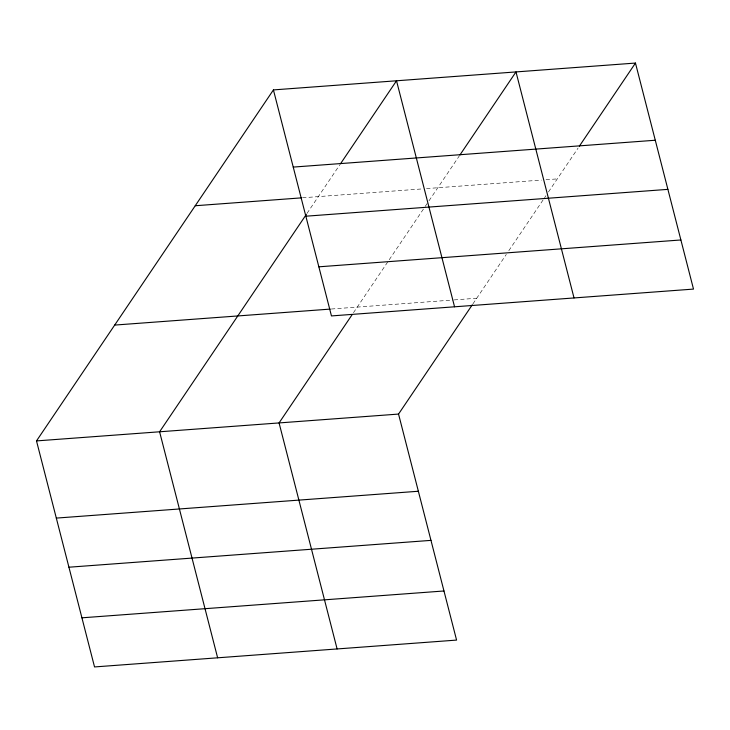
<?xml version="1.0" encoding="UTF-8"?>
<svg xmlns="http://www.w3.org/2000/svg" width="730" height="730" viewBox="0 0 730 730"><rect width="100%" height="100%" fill="white"/><g stroke="black" fill="none" stroke-linecap="round" stroke-linejoin="round"><path stroke-width="0.55" stroke-dasharray="3.65 2.74" d="M307.011 213.397L339.769 164.852M353.466 312.705L424.595 207.338M425.225 206.398L428.364 201.736M428.994 200.805L459.243 155.992M472.949 303.844L506.31 254.414M508.819 250.691L545.958 195.677M548.467 191.954L578.087 148.071M302.521 197.784L422.031 188.924M426.539 188.586L541.505 180.064M546.013 179.735L557.282 178.896M331.329 309.018L453.056 299.993M454.188 299.911L476.727 298.241"/><path stroke-width="1.09" d="M472.31 304.775L398.543 414.074L456.579 640.091L94.535 666.937L36.5 440.911L273.421 89.909L635.465 63.063L693.5 289.089L331.457 315.926L273.421 89.909M306.381 214.328L159.596 431.786L217.631 657.812M340.399 163.921L396.518 80.784L454.553 306.801M352.207 314.566L279.07 422.925L337.105 648.952M459.873 155.061L515.991 71.923L574.026 297.94M579.346 146.201L635.465 63.063M293.241 167.088L655.284 140.242M195.239 205.741L301.399 197.867M305.852 216.208L667.895 189.362M318.846 266.815L680.889 239.969M114.683 325.078L330.206 309.1M36.5 440.911L398.543 414.074M56.319 518.099L418.363 491.253M68.93 567.21L430.974 540.373M81.924 617.817L443.968 590.981"/></g></svg>
